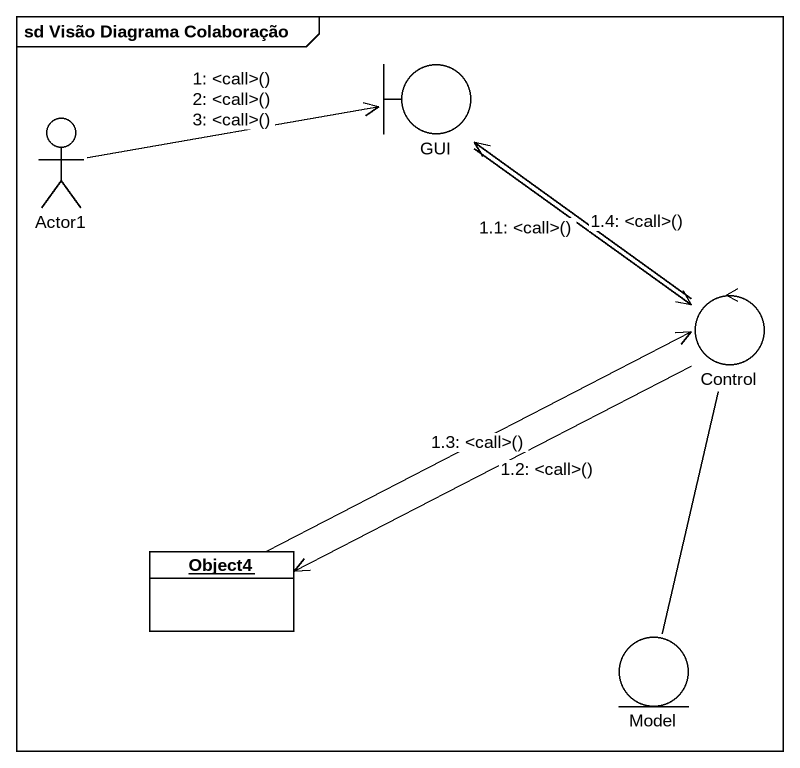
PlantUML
@startuml
mainframe sd Visão Diagrama Colaboração
allowmixing
hide circle
hide empty members
boundary GUI
actor Actor1
control "Control" as Control_
object Object4
entity Model
Control_ -- Model
Actor1 -right-> GUI : 1: <call>()\n2: <call>()\n3: <call>()
GUI --> Control_ : 1.1: <call>()
Control_ -left-> Object4 : 1.2: <call>()
Object4 -right-> Control_ : 1.3: <call>()
Control_ -up-> GUI : 1.4: <call>()
@enduml
